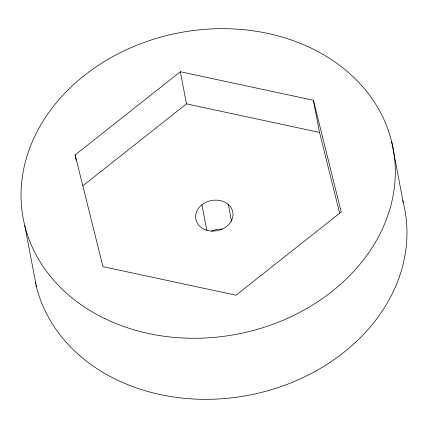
<?xml version="1.0" encoding="UTF-8"?>
<svg xmlns="http://www.w3.org/2000/svg" width="428" height="428" viewBox="0 0 428 428"><rect width="100%" height="100%" fill="white"/><g stroke="black" fill="none" stroke-linecap="round" stroke-linejoin="round"><path stroke-width="0.64" d="M75.125 154.936L180.343 71.738L313.392 100.275L341.228 212.01L236.01 295.202L102.955 266.665L75.125 154.936L76.125 160.179M82.823 185.827L186.474 103.876L319.523 132.412L339.634 213.144M391.599 141.395L403.246 202.455M313.392 100.275L319.523 132.412M228.338 204.514L231.521 221.223M180.343 71.738L186.474 103.876M201.92 204.809L206.826 230.515M24.754 225.545L36.401 286.605M402.759 200.555A188.25 153.449 -10.8 0 1 257.324 393.412A188.25 153.449 -10.8 0 1 36.096 285.337M35.797 284.064A188.25 153.449 -10.8 0 1 35.513 282.785M211.491 231.227A18.827 15.344 -10.8 0 1 222.202 229.071M104.721 318.566A188.25 153.449 -10.8 0 0 394.953 181.386A188.25 153.449 -10.8 0 0 124.858 50.461A188.25 153.449 -10.8 0 0 104.721 318.566M203.963 229.114A18.827 15.344 -10.8 0 0 232.982 215.396A18.827 15.344 -10.8 0 0 205.975 202.305A18.827 15.344 -10.8 0 0 203.963 229.114"/></g></svg>
